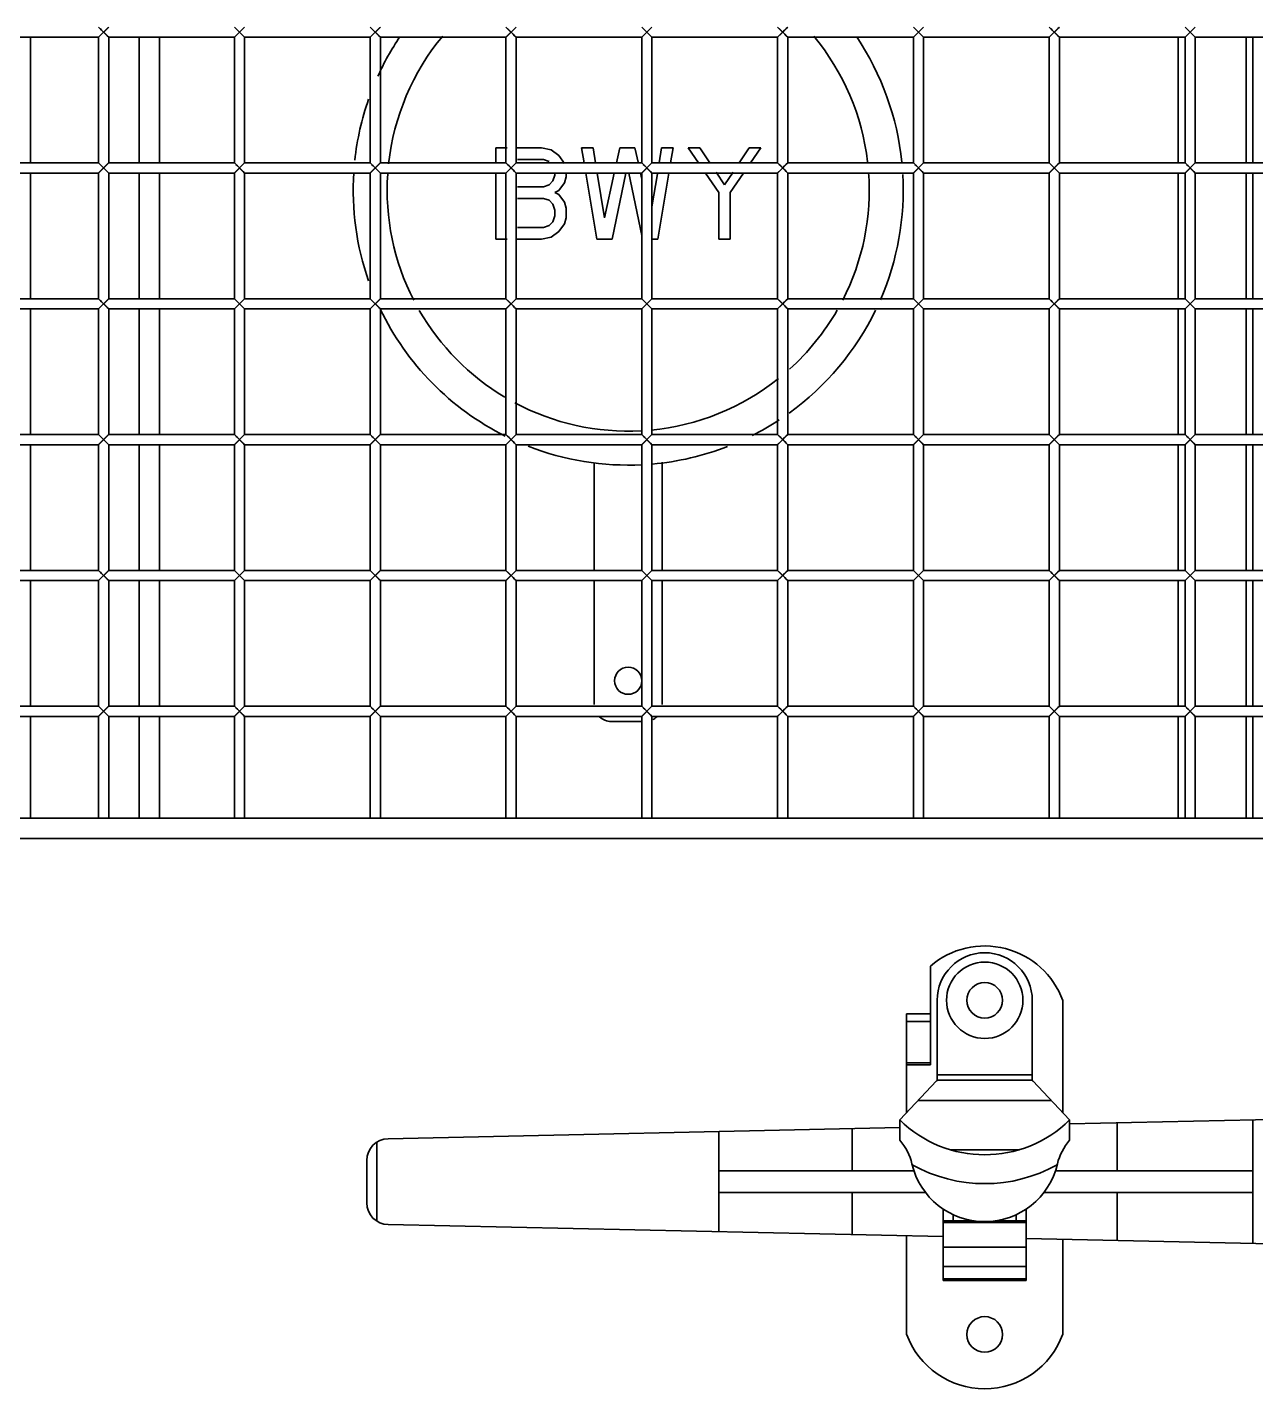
# Model space of a CAD drawing. Header units: millimetres. Extents: x 32496 to 166256, y 3504 to 23939.
# Drawn here: x 44707.6 to 45069.5, y 12069.1 to 12470 of the extents above; entities that cross this region are included whole.
import ezdxf

# ---------------------------------------------------------------- set-up
doc = ezdxf.new("R2010")
doc.units = ezdxf.units.MM
doc.layers.get('0').update_dxf_attribs({"lineweight": 35})

msp = doc.modelspace()

# ---------------------------------------------------------------- linework, layer by layer
at = {"linetype": 'Continuous'}
for p, q in [((44728.64, 12467.075), (44731.64, 12470.075)), ((44728.64, 12470.075), (44731.64, 12467.075)), ((44768.64, 12467.075), (44771.64, 12470.075)), ((44768.64, 12470.075), (44771.64, 12467.075)), ((44808.64, 12467.075), (44811.64, 12470.075)), ((44808.64, 12470.075), (44811.64, 12467.075)), ((44848.64, 12467.075), (44851.64, 12470.075)), ((44848.64, 12470.075), (44851.64, 12467.075)), ((44888.64, 12467.075), (44891.64, 12470.075)), ((44888.64, 12470.075), (44891.64, 12467.075)), ((44928.64, 12467.075), (44931.64, 12470.075)), ((44928.64, 12470.075), (44931.64, 12467.075)), ((44968.64, 12467.075), (44971.64, 12470.075)), ((44968.64, 12470.075), (44971.64, 12467.075)), ((45008.64, 12467.075), (45011.64, 12470.075)), ((45008.64, 12470.075), (45011.64, 12467.075)), ((45048.64, 12467.075), (45051.64, 12470.075)), ((45048.64, 12470.075), (45051.64, 12467.075)), ((44691.64, 12467.075), (44728.64, 12467.075)), ((44708.64, 12430.075), (44708.64, 12467.075)), ((44728.64, 12467.075), (44728.64, 12430.075)), ((44728.756, 12467.192), (44729.55, 12467.986)), ((44729.55, 12467.986), (44730.14, 12468.575)), ((44731.64, 12467.075), (44731.64, 12430.075)), ((44731.64, 12467.075), (44768.64, 12467.075)), ((44740.64, 12467.075), (44740.64, 12430.075)), ((44746.64, 12467.075), (44746.64, 12430.075)), ((44768.64, 12467.075), (44768.64, 12430.075)), ((44768.756, 12467.192), (44769.55, 12467.986)), ((44769.55, 12467.986), (44770.14, 12468.575)), ((44771.64, 12467.075), (44771.64, 12430.075)), ((44771.64, 12467.075), (44808.64, 12467.075)), ((44808.64, 12467.075), (44808.64, 12430.075)), ((44808.756, 12467.192), (44809.55, 12467.986)), ((44809.55, 12467.986), (44810.14, 12468.575)), ((44811.64, 12467.075), (44811.64, 12430.075)), ((44811.64, 12467.075), (44848.64, 12467.075)), ((44848.64, 12467.075), (44848.64, 12430.075)), ((44848.756, 12467.192), (44849.55, 12467.986)), ((44849.55, 12467.986), (44850.14, 12468.575)), ((44851.64, 12467.075), (44851.64, 12430.075)), ((44851.64, 12467.075), (44888.64, 12467.075)), ((44888.64, 12467.075), (44888.64, 12430.075)), ((44888.756, 12467.192), (44889.55, 12467.986)), ((44889.55, 12467.986), (44890.14, 12468.575)), ((44891.64, 12467.075), (44891.64, 12430.075)), ((44891.64, 12467.075), (44928.64, 12467.075)), ((44928.64, 12467.075), (44928.64, 12430.075)), ((44928.756, 12467.192), (44929.55, 12467.986)), ((44929.55, 12467.986), (44930.14, 12468.575)), ((44931.64, 12467.075), (44931.64, 12430.075)), ((44931.64, 12467.075), (44968.64, 12467.075)), ((44968.64, 12467.075), (44968.64, 12430.075)), ((44968.756, 12467.192), (44969.55, 12467.986)), ((44969.55, 12467.986), (44970.14, 12468.575)), ((44971.64, 12467.075), (44971.64, 12430.075)), ((44971.64, 12467.075), (45008.64, 12467.075)), ((45008.64, 12467.075), (45008.64, 12430.075)), ((45008.756, 12467.192), (45009.55, 12467.986)), ((45009.55, 12467.986), (45010.14, 12468.575)), ((45011.64, 12467.075), (45011.64, 12430.075)), ((45011.64, 12467.075), (45048.64, 12467.075)), ((45046.64, 12430.075), (45046.64, 12467.075)), ((45048.64, 12467.075), (45048.64, 12430.075)), ((45048.756, 12467.192), (45049.55, 12467.986)), ((45049.55, 12467.986), (45050.14, 12468.575)), ((45051.64, 12467.075), (45051.64, 12430.075)), ((45051.64, 12467.075), (45088.64, 12467.075)), ((45066.64, 12430.075), (45066.64, 12467.075)), ((45068.64, 12430.075), (45068.64, 12467.075)), ((44845.64, 12430.075), (44845.64, 12434.525)), ((44845.64, 12434.525), (44849.009, 12434.525)), ((44851.64, 12434.525), (44859.115, 12434.525)), ((44859.115, 12434.525), (44861.922, 12433.952)), ((44864.168, 12432.232), (44861.922, 12433.952)), ((44870.905, 12434.525), (44871.647, 12430.075)), ((44870.905, 12434.525), (44874.274, 12434.525)), ((44875, 12430.075), (44874.274, 12434.525)), ((44882.135, 12434.525), (44881.166, 12430.075)), ((44882.135, 12434.525), (44886.626, 12434.525)), ((44887.642, 12429.858), (44886.626, 12434.525)), ((44894.487, 12434.525), (44893.76, 12430.075)), ((44894.487, 12434.525), (44897.855, 12434.525)), ((44897.114, 12430.075), (44897.855, 12434.525)), ((44902.347, 12434.525), (44905.378, 12430.075)), ((44902.347, 12434.525), (44905.716, 12434.525)), ((44908.697, 12430.075), (44905.716, 12434.525)), ((44920.314, 12434.525), (44917.332, 12430.075)), ((44920.314, 12434.525), (44923.682, 12434.525)), ((44920.651, 12430.075), (44923.682, 12434.525)), ((44691.64, 12430.075), (44728.64, 12430.075)), ((44728.64, 12427.075), (44731.64, 12430.075)), ((44728.64, 12430.075), (44731.64, 12427.075)), ((44731.64, 12430.075), (44768.64, 12430.075)), ((44768.64, 12427.075), (44771.64, 12430.075)), ((44768.64, 12430.075), (44771.64, 12427.075)), ((44771.64, 12430.075), (44808.64, 12430.075)), ((44808.64, 12427.075), (44811.64, 12430.075)), ((44808.64, 12430.075), (44811.64, 12427.075)), ((44811.64, 12430.075), (44848.64, 12430.075)), ((44848.64, 12427.075), (44851.64, 12430.075)), ((44848.64, 12430.075), (44851.64, 12427.075)), ((44851.64, 12430.075), (44888.64, 12430.075)), ((44859.676, 12431.085), (44852.009, 12431.085)), ((44861.361, 12430.512), (44859.676, 12431.085)), ((44865.852, 12429.938), (44864.168, 12432.232)), ((44888.64, 12427.075), (44891.64, 12430.075)), ((44888.64, 12430.075), (44891.64, 12427.075)), ((44891.64, 12430.075), (44928.64, 12430.075)), ((44928.64, 12427.075), (44931.64, 12430.075)), ((44928.64, 12430.075), (44931.64, 12427.075)), ((44931.64, 12430.075), (44968.64, 12430.075)), ((44968.64, 12427.075), (44971.64, 12430.075)), ((44968.64, 12430.075), (44971.64, 12427.075)), ((44971.64, 12430.075), (45008.64, 12430.075)), ((45008.64, 12427.075), (45011.64, 12430.075)), ((45008.64, 12430.075), (45011.64, 12427.075)), ((45011.64, 12430.075), (45048.64, 12430.075)), ((45048.64, 12427.075), (45051.64, 12430.075)), ((45048.64, 12430.075), (45051.64, 12427.075)), ((45051.64, 12430.075), (45088.64, 12430.075)), ((44691.64, 12427.075), (44728.64, 12427.075)), ((44708.64, 12390.075), (44708.64, 12427.075)), ((44728.64, 12427.075), (44728.64, 12390.075)), ((44728.756, 12427.192), (44729.55, 12427.986)), ((44729.55, 12427.986), (44730.14, 12428.575)), ((44731.64, 12427.075), (44731.64, 12390.075)), ((44731.64, 12427.075), (44768.64, 12427.075)), ((44740.64, 12427.075), (44740.64, 12390.075)), ((44746.64, 12427.075), (44746.64, 12390.075)), ((44768.64, 12427.075), (44768.64, 12390.075)), ((44768.756, 12427.192), (44769.55, 12427.986)), ((44769.55, 12427.986), (44770.14, 12428.575)), ((44771.64, 12427.075), (44771.64, 12390.075)), ((44771.64, 12427.075), (44808.64, 12427.075)), ((44808.64, 12427.075), (44808.64, 12390.075)), ((44808.756, 12427.192), (44809.55, 12427.986)), ((44809.55, 12427.986), (44810.14, 12428.575)), ((44811.64, 12427.075), (44811.64, 12390.075)), ((44811.64, 12427.075), (44848.64, 12427.075)), ((44845.64, 12407.575), (44845.64, 12427.075)), ((44848.64, 12427.075), (44848.64, 12390.075)), ((44848.756, 12427.192), (44849.55, 12427.986)), ((44849.55, 12427.986), (44850.14, 12428.575)), ((44851.64, 12427.075), (44851.64, 12390.075)), ((44851.64, 12427.075), (44888.64, 12427.075)), ((44862.484, 12424.778), (44863.045, 12426.498)), ((44863.045, 12426.498), (44863.045, 12427.071)), ((44866.414, 12425.924), (44865.852, 12424.204)), ((44866.414, 12427.075), (44866.414, 12425.924)), ((44872.147, 12427.075), (44875.397, 12407.575)), ((44877.643, 12413.883), (44875.49, 12427.075)), ((44880.513, 12427.075), (44877.643, 12413.883)), ((44879.889, 12407.575), (44883.908, 12427.075)), ((44884.852, 12427.075), (44888.64, 12408.702)), ((44888.64, 12425.272), (44888.265, 12426.994)), ((44888.64, 12427.075), (44888.64, 12390.075)), ((44888.756, 12427.192), (44889.55, 12427.986)), ((44889.55, 12427.986), (44890.14, 12428.575)), ((44891.64, 12427.075), (44891.64, 12390.075)), ((44891.64, 12427.075), (44928.64, 12427.075)), ((44893.229, 12426.816), (44891.64, 12417.081)), ((44893.364, 12407.575), (44896.614, 12427.075)), ((44907.422, 12427.075), (44911.33, 12421.337)), ((44913.015, 12423.631), (44910.522, 12427.351)), ((44915.507, 12427.351), (44913.015, 12423.631)), ((44914.699, 12421.337), (44918.608, 12427.075)), ((44928.64, 12427.075), (44928.64, 12390.075)), ((44928.756, 12427.192), (44929.55, 12427.986)), ((44929.55, 12427.986), (44930.14, 12428.575)), ((44931.64, 12427.075), (44931.64, 12390.075)), ((44931.64, 12427.075), (44968.64, 12427.075)), ((44968.64, 12427.075), (44968.64, 12390.075)), ((44968.756, 12427.192), (44969.55, 12427.986)), ((44969.55, 12427.986), (44970.14, 12428.575)), ((44971.64, 12427.075), (44971.64, 12390.075)), ((44971.64, 12427.075), (45008.64, 12427.075)), ((45008.64, 12427.075), (45008.64, 12390.075)), ((45008.756, 12427.192), (45009.55, 12427.986)), ((45009.55, 12427.986), (45010.14, 12428.575)), ((45011.64, 12427.075), (45011.64, 12390.075)), ((45011.64, 12427.075), (45048.64, 12427.075)), ((45046.64, 12390.075), (45046.64, 12427.075)), ((45048.64, 12427.075), (45048.64, 12390.075)), ((45048.756, 12427.192), (45049.55, 12427.986)), ((45049.55, 12427.986), (45050.14, 12428.575)), ((45051.64, 12427.075), (45051.64, 12390.075)), ((45051.64, 12427.075), (45088.64, 12427.075)), ((45066.64, 12390.075), (45066.64, 12427.075)), ((45068.64, 12390.075), (45068.64, 12427.075)), ((44852.009, 12423.057), (44859.676, 12423.057)), ((44859.676, 12423.057), (44861.361, 12423.631)), ((44862.484, 12424.778), (44861.361, 12423.631)), ((44864.168, 12421.911), (44863.045, 12421.337)), ((44863.045, 12421.337), (44864.168, 12420.764)), ((44864.168, 12421.911), (44865.852, 12424.204)), ((44911.33, 12407.575), (44911.33, 12421.337)), ((44914.699, 12421.337), (44914.699, 12407.575)), ((44859.676, 12419.617), (44852.009, 12419.617)), ((44861.361, 12419.044), (44859.676, 12419.617)), ((44861.361, 12419.044), (44862.484, 12417.897)), ((44863.045, 12416.177), (44862.484, 12417.897)), ((44865.852, 12418.47), (44864.168, 12420.764)), ((44865.852, 12418.47), (44866.414, 12416.75)), ((44862.484, 12412.736), (44863.045, 12414.456)), ((44863.045, 12414.456), (44863.045, 12416.177)), ((44866.414, 12413.883), (44865.852, 12412.163)), ((44866.414, 12416.75), (44866.414, 12413.883)), ((44852.009, 12411.016), (44859.676, 12411.016)), ((44859.676, 12411.016), (44861.361, 12411.589)), ((44862.484, 12412.736), (44861.361, 12411.589)), ((44861.922, 12408.149), (44864.168, 12409.869)), ((44864.168, 12409.869), (44865.852, 12412.163)), ((44849.009, 12407.575), (44845.64, 12407.575)), ((44859.115, 12407.575), (44851.64, 12407.575)), ((44861.922, 12408.149), (44859.115, 12407.575)), ((44879.889, 12407.575), (44875.397, 12407.575)), ((44893.364, 12407.575), (44891.64, 12407.575)), ((44914.699, 12407.575), (44911.33, 12407.575)), ((44691.64, 12390.075), (44728.64, 12390.075)), ((44728.64, 12387.075), (44731.64, 12390.075)), ((44728.64, 12390.075), (44731.64, 12387.075)), ((44731.64, 12390.075), (44768.64, 12390.075)), ((44768.64, 12387.075), (44771.64, 12390.075)), ((44768.64, 12390.075), (44771.64, 12387.075)), ((44771.64, 12390.075), (44808.64, 12390.075)), ((44808.64, 12387.075), (44811.64, 12390.075)), ((44808.64, 12390.075), (44811.64, 12387.075)), ((44811.64, 12390.075), (44848.64, 12390.075)), ((44848.64, 12387.075), (44851.64, 12390.075)), ((44848.64, 12390.075), (44851.64, 12387.075)), ((44851.64, 12390.075), (44888.64, 12390.075)), ((44888.64, 12387.075), (44891.64, 12390.075)), ((44888.64, 12390.075), (44891.64, 12387.075)), ((44891.64, 12390.075), (44928.64, 12390.075)), ((44928.64, 12387.075), (44931.64, 12390.075)), ((44928.64, 12390.075), (44931.64, 12387.075)), ((44931.64, 12390.075), (44968.64, 12390.075)), ((44968.64, 12387.075), (44971.64, 12390.075)), ((44968.64, 12390.075), (44971.64, 12387.075)), ((44971.64, 12390.075), (45008.64, 12390.075)), ((45008.64, 12387.075), (45011.64, 12390.075)), ((45008.64, 12390.075), (45011.64, 12387.075)), ((45011.64, 12390.075), (45048.64, 12390.075)), ((45048.64, 12387.075), (45051.64, 12390.075)), ((45048.64, 12390.075), (45051.64, 12387.075)), ((45051.64, 12390.075), (45088.64, 12390.075)), ((44691.64, 12387.075), (44728.64, 12387.075)), ((44708.64, 12350.075), (44708.64, 12387.075)), ((44728.64, 12387.075), (44728.64, 12350.075)), ((44728.756, 12387.192), (44729.55, 12387.986)), ((44729.55, 12387.986), (44730.14, 12388.575)), ((44731.64, 12387.075), (44731.64, 12350.075)), ((44731.64, 12387.075), (44768.64, 12387.075)), ((44740.64, 12387.075), (44740.64, 12350.075)), ((44746.64, 12387.075), (44746.64, 12350.075)), ((44768.64, 12387.075), (44768.64, 12350.075)), ((44768.756, 12387.192), (44769.55, 12387.986)), ((44769.55, 12387.986), (44770.14, 12388.575)), ((44771.64, 12387.075), (44771.64, 12350.075)), ((44771.64, 12387.075), (44808.64, 12387.075)), ((44808.64, 12387.075), (44808.64, 12350.075)), ((44808.756, 12387.192), (44809.55, 12387.986)), ((44809.55, 12387.986), (44810.14, 12388.575)), ((44811.64, 12387.075), (44811.64, 12350.075)), ((44811.64, 12387.075), (44848.64, 12387.075)), ((44848.64, 12387.075), (44848.64, 12350.075)), ((44848.756, 12387.192), (44849.55, 12387.986)), ((44849.55, 12387.986), (44850.14, 12388.575)), ((44851.64, 12387.075), (44851.64, 12350.075)), ((44851.64, 12387.075), (44888.64, 12387.075)), ((44888.64, 12387.075), (44888.64, 12350.075)), ((44888.756, 12387.192), (44889.55, 12387.986)), ((44889.55, 12387.986), (44890.14, 12388.575)), ((44891.64, 12387.075), (44891.64, 12350.075)), ((44891.64, 12387.075), (44928.64, 12387.075)), ((44928.64, 12387.075), (44928.64, 12350.075)), ((44928.756, 12387.192), (44929.55, 12387.986)), ((44929.55, 12387.986), (44930.14, 12388.575)), ((44931.64, 12387.075), (44931.64, 12350.075)), ((44931.64, 12387.075), (44968.64, 12387.075)), ((44968.64, 12387.075), (44968.64, 12350.075)), ((44968.756, 12387.192), (44969.55, 12387.986)), ((44969.55, 12387.986), (44970.14, 12388.575)), ((44971.64, 12387.075), (44971.64, 12350.075)), ((44971.64, 12387.075), (45008.64, 12387.075)), ((45008.64, 12387.075), (45008.64, 12350.075)), ((45008.756, 12387.192), (45009.55, 12387.986)), ((45009.55, 12387.986), (45010.14, 12388.575)), ((45011.64, 12387.075), (45011.64, 12350.075)), ((45011.64, 12387.075), (45048.64, 12387.075)), ((45046.64, 12350.075), (45046.64, 12387.075)), ((45048.64, 12387.075), (45048.64, 12350.075)), ((45048.756, 12387.192), (45049.55, 12387.986)), ((45049.55, 12387.986), (45050.14, 12388.575)), ((45051.64, 12387.075), (45051.64, 12350.075)), ((45051.64, 12387.075), (45088.64, 12387.075)), ((45066.64, 12350.075), (45066.64, 12387.075)), ((45068.64, 12350.075), (45068.64, 12387.075)), ((44691.64, 12350.075), (44728.64, 12350.075)), ((44728.64, 12347.075), (44731.64, 12350.075)), ((44728.64, 12350.075), (44731.64, 12347.075)), ((44731.64, 12350.075), (44768.64, 12350.075)), ((44768.64, 12347.075), (44771.64, 12350.075)), ((44768.64, 12350.075), (44771.64, 12347.075)), ((44771.64, 12350.075), (44808.64, 12350.075)), ((44808.64, 12347.075), (44811.64, 12350.075)), ((44808.64, 12350.075), (44811.64, 12347.075)), ((44811.64, 12350.075), (44848.64, 12350.075)), ((44848.64, 12347.075), (44851.64, 12350.075)), ((44848.64, 12350.075), (44851.64, 12347.075)), ((44851.64, 12350.075), (44888.64, 12350.075)), ((44888.64, 12347.075), (44891.64, 12350.075)), ((44888.64, 12350.075), (44891.64, 12347.075)), ((44891.64, 12350.075), (44928.64, 12350.075)), ((44928.64, 12347.075), (44931.64, 12350.075)), ((44928.64, 12350.075), (44931.64, 12347.075)), ((44931.64, 12350.075), (44968.64, 12350.075)), ((44968.64, 12347.075), (44971.64, 12350.075)), ((44968.64, 12350.075), (44971.64, 12347.075)), ((44971.64, 12350.075), (45008.64, 12350.075)), ((45008.64, 12347.075), (45011.64, 12350.075)), ((45008.64, 12350.075), (45011.64, 12347.075)), ((45011.64, 12350.075), (45048.64, 12350.075)), ((45048.64, 12347.075), (45051.64, 12350.075)), ((45048.64, 12350.075), (45051.64, 12347.075)), ((45051.64, 12350.075), (45088.64, 12350.075)), ((44691.64, 12347.075), (44728.64, 12347.075)), ((44708.64, 12310.075), (44708.64, 12347.075)), ((44728.64, 12347.075), (44728.64, 12310.075)), ((44728.756, 12347.192), (44729.55, 12347.986)), ((44729.55, 12347.986), (44730.14, 12348.575)), ((44731.64, 12347.075), (44731.64, 12310.075)), ((44731.64, 12347.075), (44768.64, 12347.075)), ((44740.64, 12347.075), (44740.64, 12310.075)), ((44746.64, 12347.075), (44746.64, 12310.075)), ((44768.64, 12347.075), (44768.64, 12310.075)), ((44768.756, 12347.192), (44769.55, 12347.986)), ((44769.55, 12347.986), (44770.14, 12348.575)), ((44771.64, 12347.075), (44771.64, 12310.075)), ((44771.64, 12347.075), (44808.64, 12347.075)), ((44808.64, 12347.075), (44808.64, 12310.075)), ((44808.756, 12347.192), (44809.55, 12347.986)), ((44809.55, 12347.986), (44810.14, 12348.575)), ((44811.64, 12347.075), (44811.64, 12310.075)), ((44811.64, 12347.075), (44848.64, 12347.075)), ((44848.64, 12347.075), (44848.64, 12310.075)), ((44848.756, 12347.192), (44849.55, 12347.986)), ((44849.55, 12347.986), (44850.14, 12348.575)), ((44851.64, 12347.075), (44851.64, 12310.075)), ((44851.64, 12347.075), (44888.64, 12347.075)), ((44888.64, 12347.075), (44888.64, 12310.075)), ((44888.756, 12347.192), (44889.55, 12347.986)), ((44889.55, 12347.986), (44890.14, 12348.575)), ((44891.64, 12347.075), (44891.64, 12310.075)), ((44891.64, 12347.075), (44928.64, 12347.075)), ((44928.64, 12347.075), (44928.64, 12310.075)), ((44928.756, 12347.192), (44929.55, 12347.986)), ((44929.55, 12347.986), (44930.14, 12348.575)), ((44931.64, 12347.075), (44931.64, 12310.075)), ((44931.64, 12347.075), (44968.64, 12347.075)), ((44968.64, 12347.075), (44968.64, 12310.075)), ((44968.756, 12347.192), (44969.55, 12347.986)), ((44969.55, 12347.986), (44970.14, 12348.575)), ((44971.64, 12347.075), (44971.64, 12310.075)), ((44971.64, 12347.075), (45008.64, 12347.075)), ((45008.64, 12347.075), (45008.64, 12310.075)), ((45008.756, 12347.192), (45009.55, 12347.986)), ((45009.55, 12347.986), (45010.14, 12348.575)), ((45011.64, 12347.075), (45011.64, 12310.075)), ((45011.64, 12347.075), (45048.64, 12347.075)), ((45046.64, 12310.075), (45046.64, 12347.075)), ((45048.64, 12347.075), (45048.64, 12310.075)), ((45048.756, 12347.192), (45049.55, 12347.986)), ((45049.55, 12347.986), (45050.14, 12348.575)), ((45051.64, 12347.075), (45051.64, 12310.075)), ((45051.64, 12347.075), (45088.64, 12347.075)), ((45066.64, 12310.075), (45066.64, 12347.075)), ((45068.64, 12310.075), (45068.64, 12347.075)), ((44874.64, 12341.855), (44874.64, 12310.075)), ((44894.64, 12310.075), (44894.64, 12341.935)), ((44691.64, 12310.075), (44728.64, 12310.075)), ((44728.64, 12307.075), (44731.64, 12310.075)), ((44728.64, 12310.075), (44731.64, 12307.075)), ((44731.64, 12310.075), (44768.64, 12310.075)), ((44768.64, 12307.075), (44771.64, 12310.075)), ((44768.64, 12310.075), (44771.64, 12307.075)), ((44771.64, 12310.075), (44808.64, 12310.075)), ((44808.64, 12307.075), (44811.64, 12310.075)), ((44808.64, 12310.075), (44811.64, 12307.075)), ((44811.64, 12310.075), (44848.64, 12310.075)), ((44848.64, 12307.075), (44851.64, 12310.075)), ((44848.64, 12310.075), (44851.64, 12307.075)), ((44851.64, 12310.075), (44888.64, 12310.075)), ((44888.64, 12307.075), (44891.64, 12310.075)), ((44888.64, 12310.075), (44891.64, 12307.075)), ((44891.64, 12310.075), (44928.64, 12310.075)), ((44928.64, 12307.075), (44931.64, 12310.075)), ((44928.64, 12310.075), (44931.64, 12307.075)), ((44931.64, 12310.075), (44968.64, 12310.075)), ((44968.64, 12307.075), (44971.64, 12310.075)), ((44968.64, 12310.075), (44971.64, 12307.075)), ((44971.64, 12310.075), (45008.64, 12310.075)), ((45008.64, 12307.075), (45011.64, 12310.075)), ((45008.64, 12310.075), (45011.64, 12307.075)), ((45011.64, 12310.075), (45048.64, 12310.075)), ((45048.64, 12307.075), (45051.64, 12310.075)), ((45048.64, 12310.075), (45051.64, 12307.075)), ((45051.64, 12310.075), (45088.64, 12310.075)), ((44691.64, 12307.075), (44728.64, 12307.075)), ((44708.64, 12270.075), (44708.64, 12307.075)), ((44728.64, 12307.075), (44728.64, 12270.075)), ((44728.756, 12307.192), (44729.55, 12307.986)), ((44729.55, 12307.986), (44730.14, 12308.575)), ((44731.64, 12307.075), (44731.64, 12270.075)), ((44731.64, 12307.075), (44768.64, 12307.075)), ((44740.64, 12307.075), (44740.64, 12270.075)), ((44746.64, 12307.075), (44746.64, 12270.075)), ((44768.64, 12307.075), (44768.64, 12270.075)), ((44768.756, 12307.192), (44769.55, 12307.986)), ((44769.55, 12307.986), (44770.14, 12308.575)), ((44771.64, 12307.075), (44771.64, 12270.075)), ((44771.64, 12307.075), (44808.64, 12307.075)), ((44808.64, 12307.075), (44808.64, 12270.075)), ((44808.756, 12307.192), (44809.55, 12307.986)), ((44809.55, 12307.986), (44810.14, 12308.575)), ((44811.64, 12307.075), (44811.64, 12270.075)), ((44811.64, 12307.075), (44848.64, 12307.075)), ((44848.64, 12307.075), (44848.64, 12270.075)), ((44848.756, 12307.192), (44849.55, 12307.986)), ((44849.55, 12307.986), (44850.14, 12308.575)), ((44851.64, 12307.075), (44851.64, 12270.075)), ((44851.64, 12307.075), (44888.64, 12307.075)), ((44874.64, 12307.075), (44874.64, 12270.575)), ((44888.64, 12307.075), (44888.64, 12270.075)), ((44888.756, 12307.192), (44889.55, 12307.986)), ((44889.55, 12307.986), (44890.14, 12308.575)), ((44891.64, 12307.075), (44891.64, 12270.075)), ((44891.64, 12307.075), (44928.64, 12307.075)), ((44894.64, 12270.575), (44894.64, 12307.075)), ((44928.64, 12307.075), (44928.64, 12270.075)), ((44928.756, 12307.192), (44929.55, 12307.986)), ((44929.55, 12307.986), (44930.14, 12308.575)), ((44931.64, 12307.075), (44931.64, 12270.075)), ((44931.64, 12307.075), (44968.64, 12307.075)), ((44968.64, 12307.075), (44968.64, 12270.075)), ((44968.756, 12307.192), (44969.55, 12307.986)), ((44969.55, 12307.986), (44970.14, 12308.575)), ((44971.64, 12307.075), (44971.64, 12270.075)), ((44971.64, 12307.075), (45008.64, 12307.075)), ((45008.64, 12307.075), (45008.64, 12270.075)), ((45008.756, 12307.192), (45009.55, 12307.986)), ((45009.55, 12307.986), (45010.14, 12308.575)), ((45011.64, 12307.075), (45011.64, 12270.075)), ((45011.64, 12307.075), (45048.64, 12307.075)), ((45046.64, 12270.075), (45046.64, 12307.075)), ((45048.64, 12307.075), (45048.64, 12270.075)), ((45048.756, 12307.192), (45049.55, 12307.986)), ((45049.55, 12307.986), (45050.14, 12308.575)), ((45051.64, 12307.075), (45051.64, 12270.075)), ((45051.64, 12307.075), (45088.64, 12307.075)), ((45066.64, 12270.075), (45066.64, 12307.075)), ((45068.64, 12270.075), (45068.64, 12307.075)), ((44691.64, 12270.075), (44728.64, 12270.075)), ((44728.64, 12267.075), (44731.64, 12270.075)), ((44728.64, 12270.075), (44731.64, 12267.075)), ((44731.64, 12270.075), (44768.64, 12270.075)), ((44768.64, 12267.075), (44771.64, 12270.075)), ((44768.64, 12270.075), (44771.64, 12267.075)), ((44771.64, 12270.075), (44808.64, 12270.075)), ((44808.64, 12267.075), (44811.64, 12270.075)), ((44808.64, 12270.075), (44811.64, 12267.075)), ((44811.64, 12270.075), (44848.64, 12270.075)), ((44848.64, 12267.075), (44851.64, 12270.075)), ((44848.64, 12270.075), (44851.64, 12267.075)), ((44851.64, 12270.075), (44888.64, 12270.075)), ((44888.64, 12267.075), (44891.64, 12270.075)), ((44888.64, 12270.075), (44891.64, 12267.075)), ((44891.64, 12270.075), (44928.64, 12270.075)), ((44928.64, 12267.075), (44931.64, 12270.075)), ((44928.64, 12270.075), (44931.64, 12267.075)), ((44931.64, 12270.075), (44968.64, 12270.075)), ((44968.64, 12267.075), (44971.64, 12270.075)), ((44968.64, 12270.075), (44971.64, 12267.075)), ((44971.64, 12270.075), (45008.64, 12270.075)), ((45008.64, 12267.075), (45011.64, 12270.075)), ((45008.64, 12270.075), (45011.64, 12267.075)), ((45011.64, 12270.075), (45048.64, 12270.075)), ((45048.64, 12267.075), (45051.64, 12270.075)), ((45048.64, 12270.075), (45051.64, 12267.075)), ((45051.64, 12270.075), (45088.64, 12270.075)), ((44691.64, 12267.075), (44728.64, 12267.075)), ((44708.64, 12237.075), (44708.64, 12267.075)), ((44728.64, 12267.075), (44728.64, 12237.075)), ((44728.756, 12267.192), (44729.55, 12267.986)), ((44729.55, 12267.986), (44730.14, 12268.575)), ((44731.64, 12267.075), (44731.64, 12237.075)), ((44731.64, 12267.075), (44768.64, 12267.075)), ((44740.64, 12267.075), (44740.64, 12237.075)), ((44746.64, 12267.075), (44746.64, 12237.075)), ((44768.64, 12267.075), (44768.64, 12237.075)), ((44768.756, 12267.192), (44769.55, 12267.986)), ((44769.55, 12267.986), (44770.14, 12268.575)), ((44771.64, 12267.075), (44771.64, 12237.075)), ((44771.64, 12267.075), (44808.64, 12267.075)), ((44808.64, 12267.075), (44808.64, 12237.075)), ((44808.756, 12267.192), (44809.55, 12267.986)), ((44809.55, 12267.986), (44810.14, 12268.575)), ((44811.64, 12267.075), (44811.64, 12237.075)), ((44811.64, 12267.075), (44848.64, 12267.075)), ((44848.64, 12267.075), (44848.64, 12237.075)), ((44848.756, 12267.192), (44849.55, 12267.986)), ((44849.55, 12267.986), (44850.14, 12268.575)), ((44851.64, 12267.075), (44851.64, 12237.075)), ((44851.64, 12267.075), (44888.64, 12267.075)), ((44888.64, 12265.575), (44879.64, 12265.575)), ((44888.64, 12267.075), (44888.64, 12237.075)), ((44888.756, 12267.192), (44889.55, 12267.986)), ((44889.55, 12267.986), (44890.14, 12268.575)), ((44891.64, 12267.075), (44891.64, 12237.075)), ((44891.64, 12267.075), (44928.64, 12267.075)), ((44928.64, 12267.075), (44928.64, 12237.075)), ((44928.756, 12267.192), (44929.55, 12267.986)), ((44929.55, 12267.986), (44930.14, 12268.575)), ((44931.64, 12267.075), (44931.64, 12237.075)), ((44931.64, 12267.075), (44968.64, 12267.075)), ((44968.64, 12267.075), (44968.64, 12237.075)), ((44968.756, 12267.192), (44969.55, 12267.986)), ((44969.55, 12267.986), (44970.14, 12268.575)), ((44971.64, 12267.075), (44971.64, 12237.075)), ((44971.64, 12267.075), (45008.64, 12267.075)), ((45008.64, 12267.075), (45008.64, 12237.075)), ((45008.756, 12267.192), (45009.55, 12267.986)), ((45009.55, 12267.986), (45010.14, 12268.575)), ((45011.64, 12267.075), (45011.64, 12237.075)), ((45011.64, 12267.075), (45048.64, 12267.075)), ((45046.64, 12237.075), (45046.64, 12267.075)), ((45048.64, 12267.075), (45048.64, 12237.075)), ((45048.756, 12267.192), (45049.55, 12267.986)), ((45049.55, 12267.986), (45050.14, 12268.575)), ((45051.64, 12267.075), (45051.64, 12237.075)), ((45051.64, 12267.075), (45088.64, 12267.075)), ((45066.64, 12237.075), (45066.64, 12267.075)), ((45068.64, 12237.075), (45068.64, 12267.075)), ((44527.64, 12237.075), (45153.64, 12237.075)), ((45153.64, 12231.075), (44527.64, 12231.075)), ((44973.64, 12164.475), (44973.64, 12193.529)), ((44975.64, 12183.475), (44975.64, 12159.785)), ((45003.64, 12159.785), (45003.64, 12183.475)), ((45012.64, 12183.416), (45012.64, 12150.399)), ((44966.64, 12150.399), (44966.64, 12179.475)), ((44966.64, 12179.475), (44973.64, 12179.475)), ((44966.64, 12177.255), (44973.64, 12177.255)), ((44966.64, 12165.081), (44973.64, 12165.081)), ((44973.64, 12164.475), (44966.64, 12164.475)), ((44975.64, 12161.475), (45003.64, 12161.475)), ((44964.64, 12148.271), (44975.461, 12159.785)), ((44975.461, 12159.785), (44975.64, 12159.785)), ((44975.64, 12159.975), (45003.64, 12159.975)), ((45003.64, 12159.785), (45003.819, 12159.785)), ((45003.819, 12159.785), (45014.64, 12148.271)), ((45009.279, 12153.975), (44970.001, 12153.975)), ((45014.64, 12147.082), (45109.197, 12149.141)), ((44813.9, 12142.712), (44964.64, 12145.994)), ((44911.34, 12115.318), (44911.34, 12144.833)), ((44950.64, 12133.275), (44950.64, 12145.689)), ((44964.64, 12148.271), (44964.64, 12142.25)), ((45014.64, 12148.271), (45014.64, 12142.25)), ((45028.64, 12133.275), (45028.64, 12147.387)), ((45068.64, 12111.893), (45068.64, 12148.258)), ((44810.64, 12141.735), (44810.64, 12118.415)), ((44979.429, 12139.475), (44999.85, 12139.475)), ((44807.64, 12123.838), (44807.64, 12136.313)), ((44968.867, 12133.275), (44911.34, 12133.275)), ((45068.64, 12133.275), (45010.413, 12133.275)), ((44911.34, 12126.875), (44972.284, 12126.875)), ((44950.64, 12114.462), (44950.64, 12126.875)), ((45006.997, 12126.875), (45068.64, 12126.875)), ((45028.64, 12112.764), (45028.64, 12126.875)), ((44977.39, 12100.937), (44977.39, 12122.083)), ((45001.89, 12100.937), (45001.89, 12122.083)), ((44813.9, 12117.439), (44977.39, 12113.88)), ((44977.39, 12118.575), (44986.519, 12118.575)), ((45001.89, 12118.075), (44977.39, 12118.075)), ((44980.39, 12120.388), (44980.39, 12118.575)), ((44992.758, 12118.575), (45001.89, 12118.575)), ((44998.89, 12118.575), (44998.89, 12120.388)), ((44966.64, 12085.135), (44966.64, 12114.114)), ((45001.89, 12113.346), (45104.24, 12111.118)), ((45012.64, 12113.112), (45012.64, 12085.135)), ((44977.39, 12110.766), (45001.89, 12110.766)), ((45001.89, 12105.128), (44977.39, 12105.128)), ((44977.39, 12101.407), (45001.89, 12101.407)), ((45001.89, 12100.937), (44977.39, 12100.937))]:
    msp.add_line(p, q, dxfattribs=at)
for points in [[(44730.14, 12468.575), (44729.553, 12469.162), (44729.077, 12469.638)], [(44731.524, 12469.96), (44731.209, 12469.645), (44730.72, 12469.155), (44730.14, 12468.575)], [(44770.14, 12468.575), (44769.553, 12469.162), (44769.077, 12469.638)], [(44771.524, 12469.96), (44771.209, 12469.645), (44770.72, 12469.155), (44770.14, 12468.575)], [(44810.14, 12468.575), (44809.553, 12469.162), (44809.077, 12469.638)], [(44811.524, 12469.96), (44811.209, 12469.645), (44810.72, 12469.155), (44810.14, 12468.575)], [(44850.14, 12468.575), (44849.553, 12469.162), (44849.077, 12469.638)], [(44851.524, 12469.96), (44851.209, 12469.645), (44850.72, 12469.155), (44850.14, 12468.575)], [(44890.14, 12468.575), (44889.553, 12469.162), (44889.077, 12469.638)], [(44891.524, 12469.96), (44891.209, 12469.645), (44890.72, 12469.155), (44890.14, 12468.575)], [(44930.14, 12468.575), (44929.553, 12469.162), (44929.077, 12469.638)], [(44931.524, 12469.96), (44931.209, 12469.645), (44930.72, 12469.155), (44930.14, 12468.575)], [(44970.14, 12468.575), (44969.553, 12469.162), (44969.077, 12469.638)], [(44971.524, 12469.96), (44971.209, 12469.645), (44970.72, 12469.155), (44970.14, 12468.575)], [(45010.14, 12468.575), (45009.553, 12469.162), (45009.077, 12469.638)], [(45011.524, 12469.96), (45011.209, 12469.645), (45010.72, 12469.155), (45010.14, 12468.575)], [(45050.14, 12468.575), (45049.553, 12469.162), (45049.077, 12469.638)], [(45051.524, 12469.96), (45051.209, 12469.645), (45050.72, 12469.155), (45050.14, 12468.575)], [(44730.14, 12468.575), (44730.731, 12467.985), (44731.2, 12467.515), (44731.64, 12467.075)], [(44770.14, 12468.575), (44770.731, 12467.985), (44771.2, 12467.515), (44771.64, 12467.075)], [(44810.14, 12468.575), (44810.731, 12467.985), (44811.2, 12467.515), (44811.64, 12467.075)], [(44850.14, 12468.575), (44850.731, 12467.985), (44851.2, 12467.515), (44851.64, 12467.075)], [(44890.14, 12468.575), (44890.731, 12467.985), (44891.2, 12467.515), (44891.64, 12467.075)], [(44930.14, 12468.575), (44930.731, 12467.985), (44931.2, 12467.515), (44931.64, 12467.075)], [(44970.14, 12468.575), (44970.731, 12467.985), (44971.2, 12467.515), (44971.64, 12467.075)], [(45010.14, 12468.575), (45010.731, 12467.985), (45011.2, 12467.515), (45011.64, 12467.075)], [(45050.14, 12468.575), (45050.731, 12467.985), (45051.2, 12467.515), (45051.64, 12467.075)], [(44730.14, 12428.575), (44729.553, 12429.162), (44729.077, 12429.638)], [(44731.524, 12429.96), (44731.209, 12429.645), (44730.72, 12429.155), (44730.14, 12428.575)], [(44770.14, 12428.575), (44769.553, 12429.162), (44769.077, 12429.638)], [(44771.524, 12429.96), (44771.209, 12429.645), (44770.72, 12429.155), (44770.14, 12428.575)], [(44810.14, 12428.575), (44809.553, 12429.162), (44809.077, 12429.638)], [(44811.524, 12429.96), (44811.209, 12429.645), (44810.72, 12429.155), (44810.14, 12428.575)], [(44850.14, 12428.575), (44849.553, 12429.162), (44849.077, 12429.638)], [(44851.524, 12429.96), (44851.209, 12429.645), (44850.72, 12429.155), (44850.14, 12428.575)], [(44890.14, 12428.575), (44889.553, 12429.162), (44889.077, 12429.638)], [(44891.524, 12429.96), (44891.209, 12429.645), (44890.72, 12429.155), (44890.14, 12428.575)], [(44930.14, 12428.575), (44929.553, 12429.162), (44929.077, 12429.638)], [(44931.524, 12429.96), (44931.209, 12429.645), (44930.72, 12429.155), (44930.14, 12428.575)], [(44970.14, 12428.575), (44969.553, 12429.162), (44969.077, 12429.638)], [(44971.524, 12429.96), (44971.209, 12429.645), (44970.72, 12429.155), (44970.14, 12428.575)], [(45010.14, 12428.575), (45009.553, 12429.162), (45009.077, 12429.638)], [(45011.524, 12429.96), (45011.209, 12429.645), (45010.72, 12429.155), (45010.14, 12428.575)], [(45050.14, 12428.575), (45049.553, 12429.162), (45049.077, 12429.638)], [(45051.524, 12429.96), (45051.209, 12429.645), (45050.72, 12429.155), (45050.14, 12428.575)], [(44730.14, 12428.575), (44730.731, 12427.985), (44731.2, 12427.515), (44731.64, 12427.075)], [(44770.14, 12428.575), (44770.731, 12427.985), (44771.2, 12427.515), (44771.64, 12427.075)], [(44810.14, 12428.575), (44810.731, 12427.985), (44811.2, 12427.515), (44811.64, 12427.075)], [(44850.14, 12428.575), (44850.731, 12427.985), (44851.2, 12427.515), (44851.64, 12427.075)], [(44890.14, 12428.575), (44890.731, 12427.985), (44891.2, 12427.515), (44891.64, 12427.075)], [(44930.14, 12428.575), (44930.731, 12427.985), (44931.2, 12427.515), (44931.64, 12427.075)], [(44970.14, 12428.575), (44970.731, 12427.985), (44971.2, 12427.515), (44971.64, 12427.075)], [(45010.14, 12428.575), (45010.731, 12427.985), (45011.2, 12427.515), (45011.64, 12427.075)], [(45050.14, 12428.575), (45050.731, 12427.985), (45051.2, 12427.515), (45051.64, 12427.075)], [(44730.14, 12388.575), (44729.553, 12389.162), (44729.077, 12389.638)], [(44731.524, 12389.96), (44731.209, 12389.645), (44730.72, 12389.155), (44730.14, 12388.575)], [(44770.14, 12388.575), (44769.553, 12389.162), (44769.077, 12389.638)], [(44771.524, 12389.96), (44771.209, 12389.645), (44770.72, 12389.155), (44770.14, 12388.575)], [(44810.14, 12388.575), (44809.553, 12389.162), (44809.077, 12389.638)], [(44811.524, 12389.96), (44811.209, 12389.645), (44810.72, 12389.155), (44810.14, 12388.575)], [(44850.14, 12388.575), (44849.553, 12389.162), (44849.077, 12389.638)], [(44851.524, 12389.96), (44851.209, 12389.645), (44850.72, 12389.155), (44850.14, 12388.575)], [(44890.14, 12388.575), (44889.553, 12389.162), (44889.077, 12389.638)], [(44891.524, 12389.96), (44891.209, 12389.645), (44890.72, 12389.155), (44890.14, 12388.575)], [(44930.14, 12388.575), (44929.553, 12389.162), (44929.077, 12389.638)], [(44931.524, 12389.96), (44931.209, 12389.645), (44930.72, 12389.155), (44930.14, 12388.575)], [(44970.14, 12388.575), (44969.553, 12389.162), (44969.077, 12389.638)], [(44971.524, 12389.96), (44971.209, 12389.645), (44970.72, 12389.155), (44970.14, 12388.575)], [(45010.14, 12388.575), (45009.553, 12389.162), (45009.077, 12389.638)], [(45011.524, 12389.96), (45011.209, 12389.645), (45010.72, 12389.155), (45010.14, 12388.575)], [(45050.14, 12388.575), (45049.553, 12389.162), (45049.077, 12389.638)], [(45051.524, 12389.96), (45051.209, 12389.645), (45050.72, 12389.155), (45050.14, 12388.575)], [(44730.14, 12388.575), (44730.731, 12387.985), (44731.2, 12387.515), (44731.64, 12387.075)], [(44770.14, 12388.575), (44770.731, 12387.985), (44771.2, 12387.515), (44771.64, 12387.075)], [(44810.14, 12388.575), (44810.731, 12387.985), (44811.2, 12387.515), (44811.64, 12387.075)], [(44850.14, 12388.575), (44850.731, 12387.985), (44851.2, 12387.515), (44851.64, 12387.075)], [(44890.14, 12388.575), (44890.731, 12387.985), (44891.2, 12387.515), (44891.64, 12387.075)], [(44930.14, 12388.575), (44930.731, 12387.985), (44931.2, 12387.515), (44931.64, 12387.075)], [(44970.14, 12388.575), (44970.731, 12387.985), (44971.2, 12387.515), (44971.64, 12387.075)], [(45010.14, 12388.575), (45010.731, 12387.985), (45011.2, 12387.515), (45011.64, 12387.075)], [(45050.14, 12388.575), (45050.731, 12387.985), (45051.2, 12387.515), (45051.64, 12387.075)], [(44730.14, 12348.575), (44729.553, 12349.162), (44729.077, 12349.638)], [(44731.524, 12349.96), (44731.209, 12349.645), (44730.72, 12349.155), (44730.14, 12348.575)], [(44770.14, 12348.575), (44769.553, 12349.162), (44769.077, 12349.638)], [(44771.524, 12349.96), (44771.209, 12349.645), (44770.72, 12349.155), (44770.14, 12348.575)], [(44810.14, 12348.575), (44809.553, 12349.162), (44809.077, 12349.638)], [(44811.524, 12349.96), (44811.209, 12349.645), (44810.72, 12349.155), (44810.14, 12348.575)], [(44850.14, 12348.575), (44849.553, 12349.162), (44849.077, 12349.638)], [(44851.524, 12349.96), (44851.209, 12349.645), (44850.72, 12349.155), (44850.14, 12348.575)], [(44890.14, 12348.575), (44889.553, 12349.162), (44889.077, 12349.638)], [(44891.524, 12349.96), (44891.209, 12349.645), (44890.72, 12349.155), (44890.14, 12348.575)], [(44930.14, 12348.575), (44929.553, 12349.162), (44929.077, 12349.638)], [(44931.524, 12349.96), (44931.209, 12349.645), (44930.72, 12349.155), (44930.14, 12348.575)], [(44970.14, 12348.575), (44969.553, 12349.162), (44969.077, 12349.638)], [(44971.524, 12349.96), (44971.209, 12349.645), (44970.72, 12349.155), (44970.14, 12348.575)], [(45010.14, 12348.575), (45009.553, 12349.162), (45009.077, 12349.638)], [(45011.524, 12349.96), (45011.209, 12349.645), (45010.72, 12349.155), (45010.14, 12348.575)], [(45050.14, 12348.575), (45049.553, 12349.162), (45049.077, 12349.638)], [(45051.524, 12349.96), (45051.209, 12349.645), (45050.72, 12349.155), (45050.14, 12348.575)], [(44730.14, 12348.575), (44730.731, 12347.985), (44731.2, 12347.515), (44731.64, 12347.075)], [(44770.14, 12348.575), (44770.731, 12347.985), (44771.2, 12347.515), (44771.64, 12347.075)], [(44810.14, 12348.575), (44810.731, 12347.985), (44811.2, 12347.515), (44811.64, 12347.075)], [(44850.14, 12348.575), (44850.731, 12347.985), (44851.2, 12347.515), (44851.64, 12347.075)], [(44890.14, 12348.575), (44890.731, 12347.985), (44891.2, 12347.515), (44891.64, 12347.075)], [(44930.14, 12348.575), (44930.731, 12347.985), (44931.2, 12347.515), (44931.64, 12347.075)], [(44970.14, 12348.575), (44970.731, 12347.985), (44971.2, 12347.515), (44971.64, 12347.075)], [(45010.14, 12348.575), (45010.731, 12347.985), (45011.2, 12347.515), (45011.64, 12347.075)], [(45050.14, 12348.575), (45050.731, 12347.985), (45051.2, 12347.515), (45051.64, 12347.075)], [(44730.14, 12308.575), (44729.553, 12309.162), (44729.077, 12309.638)], [(44731.524, 12309.96), (44731.209, 12309.645), (44730.72, 12309.155), (44730.14, 12308.575)], [(44770.14, 12308.575), (44769.553, 12309.162), (44769.077, 12309.638)], [(44771.524, 12309.96), (44771.209, 12309.645), (44770.72, 12309.155), (44770.14, 12308.575)], [(44810.14, 12308.575), (44809.553, 12309.162), (44809.077, 12309.638)], [(44811.524, 12309.96), (44811.209, 12309.645), (44810.72, 12309.155), (44810.14, 12308.575)], [(44850.14, 12308.575), (44849.553, 12309.162), (44849.077, 12309.638)], [(44851.524, 12309.96), (44851.209, 12309.645), (44850.72, 12309.155), (44850.14, 12308.575)], [(44890.14, 12308.575), (44889.553, 12309.162), (44889.077, 12309.638)], [(44891.524, 12309.96), (44891.209, 12309.645), (44890.72, 12309.155), (44890.14, 12308.575)], [(44930.14, 12308.575), (44929.553, 12309.162), (44929.077, 12309.638)], [(44931.524, 12309.96), (44931.209, 12309.645), (44930.72, 12309.155), (44930.14, 12308.575)], [(44970.14, 12308.575), (44969.553, 12309.162), (44969.077, 12309.638)], [(44971.524, 12309.96), (44971.209, 12309.645), (44970.72, 12309.155), (44970.14, 12308.575)], [(45010.14, 12308.575), (45009.553, 12309.162), (45009.077, 12309.638)], [(45011.524, 12309.96), (45011.209, 12309.645), (45010.72, 12309.155), (45010.14, 12308.575)], [(45050.14, 12308.575), (45049.553, 12309.162), (45049.077, 12309.638)], [(45051.524, 12309.96), (45051.209, 12309.645), (45050.72, 12309.155), (45050.14, 12308.575)], [(44730.14, 12308.575), (44730.731, 12307.985), (44731.2, 12307.515), (44731.64, 12307.075)], [(44770.14, 12308.575), (44770.731, 12307.985), (44771.2, 12307.515), (44771.64, 12307.075)], [(44810.14, 12308.575), (44810.731, 12307.985), (44811.2, 12307.515), (44811.64, 12307.075)], [(44850.14, 12308.575), (44850.731, 12307.985), (44851.2, 12307.515), (44851.64, 12307.075)], [(44890.14, 12308.575), (44890.731, 12307.985), (44891.2, 12307.515), (44891.64, 12307.075)], [(44930.14, 12308.575), (44930.731, 12307.985), (44931.2, 12307.515), (44931.64, 12307.075)], [(44970.14, 12308.575), (44970.731, 12307.985), (44971.2, 12307.515), (44971.64, 12307.075)], [(45010.14, 12308.575), (45010.731, 12307.985), (45011.2, 12307.515), (45011.64, 12307.075)], [(45050.14, 12308.575), (45050.731, 12307.985), (45051.2, 12307.515), (45051.64, 12307.075)], [(44730.14, 12268.575), (44729.553, 12269.162), (44729.077, 12269.638)], [(44731.524, 12269.96), (44731.209, 12269.645), (44730.72, 12269.155), (44730.14, 12268.575)], [(44770.14, 12268.575), (44769.553, 12269.162), (44769.077, 12269.638)], [(44771.524, 12269.96), (44771.209, 12269.645), (44770.72, 12269.155), (44770.14, 12268.575)], [(44810.14, 12268.575), (44809.553, 12269.162), (44809.077, 12269.638)], [(44811.524, 12269.96), (44811.209, 12269.645), (44810.72, 12269.155), (44810.14, 12268.575)], [(44850.14, 12268.575), (44849.553, 12269.162), (44849.077, 12269.638)], [(44851.524, 12269.96), (44851.209, 12269.645), (44850.72, 12269.155), (44850.14, 12268.575)], [(44890.14, 12268.575), (44889.553, 12269.162), (44889.077, 12269.638)], [(44891.524, 12269.96), (44891.209, 12269.645), (44890.72, 12269.155), (44890.14, 12268.575)], [(44930.14, 12268.575), (44929.553, 12269.162), (44929.077, 12269.638)], [(44931.524, 12269.96), (44931.209, 12269.645), (44930.72, 12269.155), (44930.14, 12268.575)], [(44970.14, 12268.575), (44969.553, 12269.162), (44969.077, 12269.638)], [(44971.524, 12269.96), (44971.209, 12269.645), (44970.72, 12269.155), (44970.14, 12268.575)], [(45010.14, 12268.575), (45009.553, 12269.162), (45009.077, 12269.638)], [(45011.524, 12269.96), (45011.209, 12269.645), (45010.72, 12269.155), (45010.14, 12268.575)], [(45050.14, 12268.575), (45049.553, 12269.162), (45049.077, 12269.638)], [(45051.524, 12269.96), (45051.209, 12269.645), (45050.72, 12269.155), (45050.14, 12268.575)], [(44730.14, 12268.575), (44730.731, 12267.985), (44731.2, 12267.515), (44731.64, 12267.075)], [(44770.14, 12268.575), (44770.731, 12267.985), (44771.2, 12267.515), (44771.64, 12267.075)], [(44810.14, 12268.575), (44810.731, 12267.985), (44811.2, 12267.515), (44811.64, 12267.075)], [(44850.14, 12268.575), (44850.731, 12267.985), (44851.2, 12267.515), (44851.64, 12267.075)], [(44890.14, 12268.575), (44890.731, 12267.985), (44891.2, 12267.515), (44891.64, 12267.075)], [(44930.14, 12268.575), (44930.731, 12267.985), (44931.2, 12267.515), (44931.64, 12267.075)], [(44970.14, 12268.575), (44970.731, 12267.985), (44971.2, 12267.515), (44971.64, 12267.075)], [(45010.14, 12268.575), (45010.731, 12267.985), (45011.2, 12267.515), (45011.64, 12267.075)], [(45050.14, 12268.575), (45050.731, 12267.985), (45051.2, 12267.515), (45051.64, 12267.075)]]:
    msp.add_lwpolyline(points, dxfattribs=at)
for centre, radius in [((44884.64, 12277.575), 4), ((44989.64, 12183.475), 11.25), ((44989.64, 12183.475), 5.25), ((44989.64, 12085.075), 5.25)]:
    msp.add_circle(centre, radius, dxfattribs=at)
for centre, radius, start, end in [((44884.64, 12422.075), 81, 146.15227, 155.5622), ((44884.64, 12422.075), 71, 140.29256, 173.72954), ((44884.64, 12422.075), 71, 6.68471, 39.69064), ((44884.64, 12422.075), 81, 5.81945, 33.82647), ((44884.64, 12422.075), 81, 160.70263, 173.78137), ((44884.64, 12422.075), 81, 176.34203, 199.29759), ((44884.64, 12422.075), 71, 176.15797, 207.17462), ((44884.64, 12422.075), 71, 332.82821, 4.20005), ((44884.64, 12422.075), 81, 336.47134, 3.2684), ((44884.64, 12422.075), 81, 205.63013, 243.42749), ((44884.64, 12422.075), 71, 209.9357, 239.20967), ((44884.64, 12422.075), 81, 305.83161, 334.11317), ((44884.64, 12422.075), 71, 311.99789, 330.0751), ((44884.64, 12422.075), 71, 275.44856, 308.56626), ((44884.64, 12422.075), 71, 241.94304, 273.04538), ((44884.64, 12422.075), 81, 296.77398, 303.28449), ((44884.64, 12422.075), 81, 248.67497, 272.86968), ((44884.64, 12422.075), 81, 275.00404, 291.19442), ((44879.64, 12270.575), 5, 226.3938, 270), ((44889.64, 12270.575), 5, 297.06535, 313.60752), ((44989.64, 12174.975), 24.5, 20.15307, 130.7728), ((44989.64, 12183.475), 14, 0, 180), ((44989.64, 12173.475), 35.5, 225.233, 314.767), ((44814.04, 12136.313), 6.4, 91.2473, 180), ((44952.64, 12131.667), 16, 13.09681, 41.40962), ((45026.64, 12131.667), 16, 138.59038, 166.90319), ((44989.64, 12140.275), 21.988, 193.09681, 346.90319), ((44989.64, 12173.475), 44, 240.97871, 299.02129), ((44814.04, 12123.838), 6.4, 180, 268.7527), ((44989.64, 12093.575), 24.5, 200.15307, 339.84693)]:
    msp.add_arc(centre, radius, start, end, dxfattribs=at)

doc.saveas('drawing.dxf')
